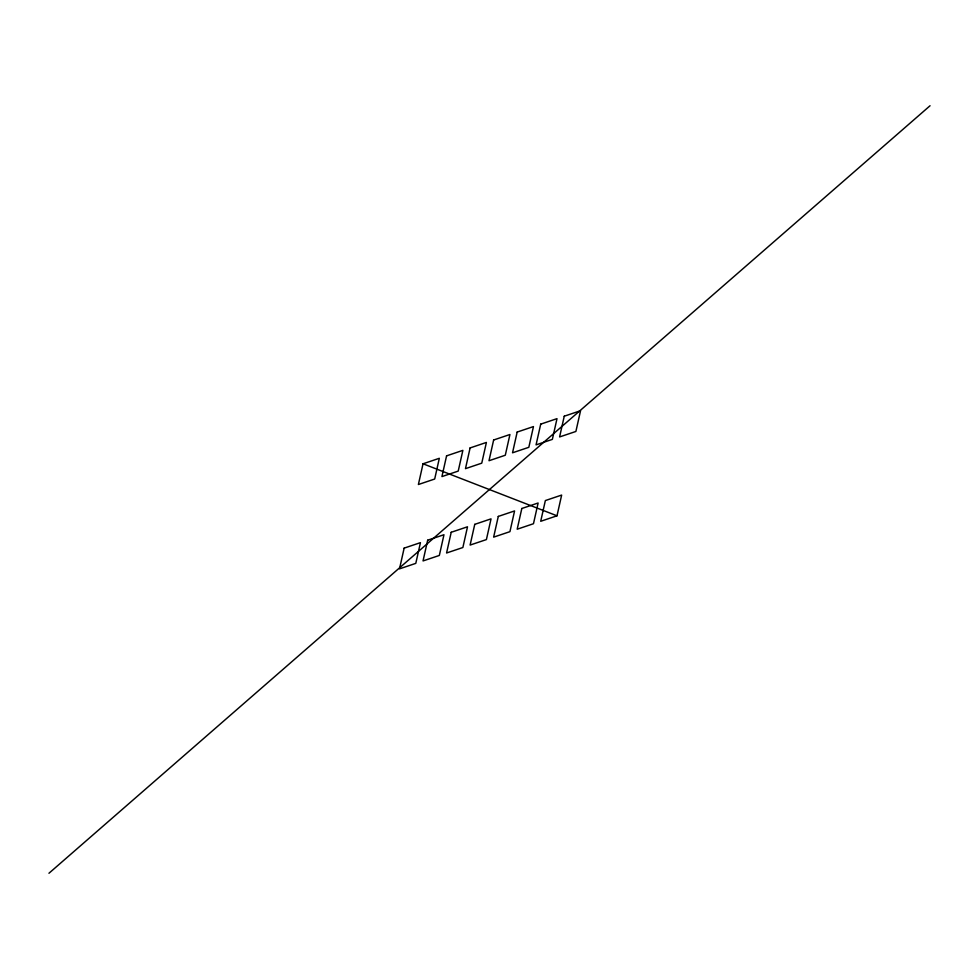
<?xml version="1.0" encoding="UTF-8"?>
<svg xmlns="http://www.w3.org/2000/svg" width="979" height="979" viewBox="0 0 979 979"><rect width="100%" height="100%" fill="white"/><g stroke="black" fill="none" stroke-linecap="round" stroke-linejoin="round"><path stroke-width="1.47" d="M423.038 463.789L418.388 484.519L434.688 479.025L439.326 458.294L423.038 463.789L557.002 515.798L561.652 495.068L545.352 500.563L540.714 521.293L557.002 515.798M48.95 873.256L930.05 105.744M404.143 548.13L399.505 568.86L415.794 563.366L420.444 542.647L404.143 548.13M427.676 540.2L423.038 560.93L439.338 555.448L443.976 534.718L427.676 540.2M446.571 455.859L441.933 476.589L458.221 471.095L462.871 450.364L446.571 455.859M451.209 532.282L446.571 553L462.871 547.518L467.509 526.788L451.209 532.282M470.104 447.929L465.466 468.66L481.754 463.165L486.404 442.435L470.104 447.929M474.754 524.352L470.104 545.07L486.404 539.588L491.042 518.858L474.754 524.352M493.636 439.999L488.998 460.73L505.299 455.235L509.937 434.505L493.636 439.999M498.287 516.422L493.636 537.141L509.937 531.658L514.575 510.928L498.287 516.422M517.169 432.069L512.531 452.8L528.831 447.305L533.469 426.575L517.169 432.069M521.819 508.493L517.181 529.223L533.469 523.728L538.12 502.998L521.819 508.493M540.714 424.14L536.064 444.87L552.364 439.375L557.002 418.645L540.714 424.14M564.247 416.21L559.596 436.94L575.897 431.458L580.547 410.715L564.247 416.21"/></g></svg>
